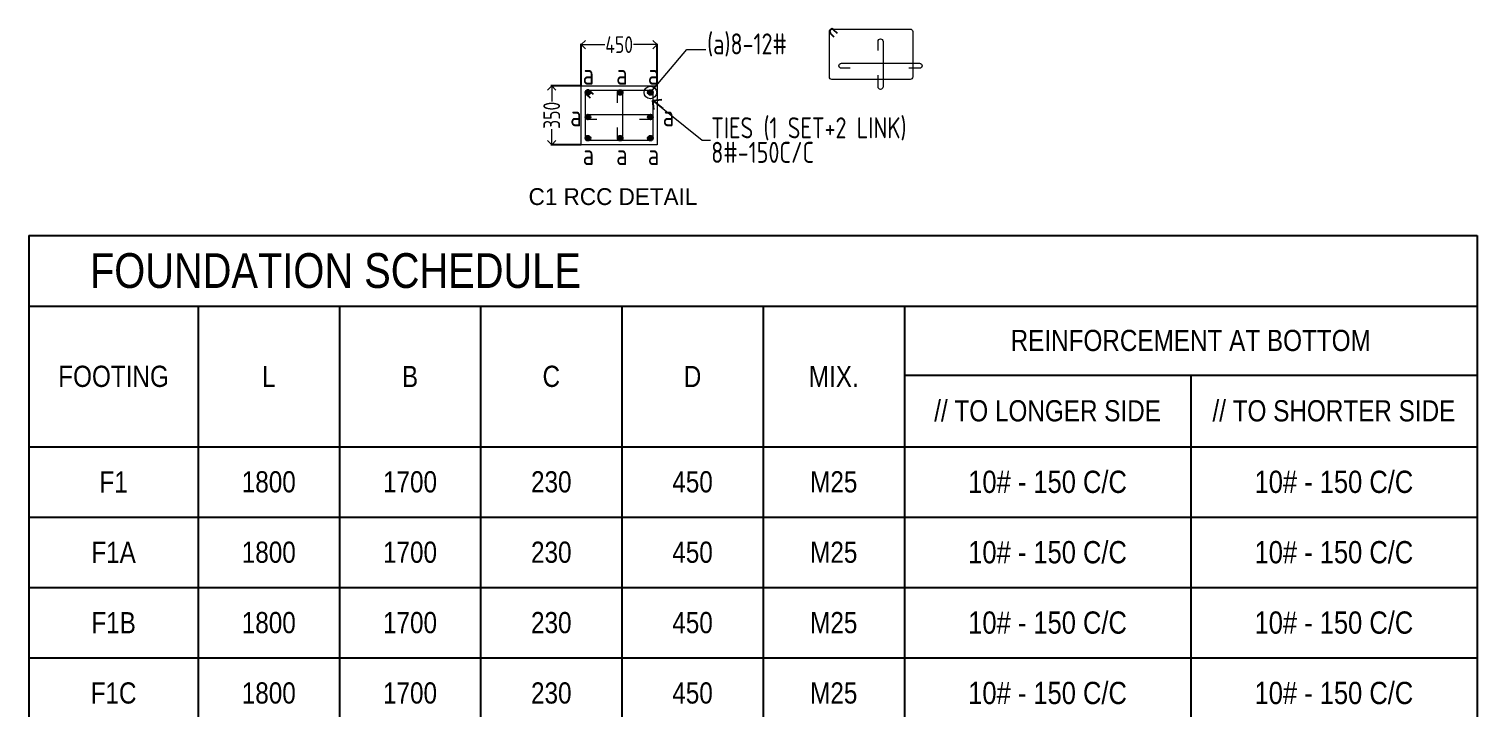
# Model space of a CAD drawing. Header units: millimetres. Extents: x 3470347 to 5996549, y -3470518 to 17149644.
# Drawn here: x 4374139 to 4408558, y 7049545 to 7065688 of the extents above; entities that cross this region are included whole.
import ezdxf

# ---------------------------------------------------------------- set-up
doc = ezdxf.new("R2010")
doc.units = ezdxf.units.MM
doc.header["$MEASUREMENT"] = 0
doc.header["$PDMODE"] = 35
doc.header["$PDSIZE"] = -5
doc.layers.get('0').update_dxf_attribs({"linetype": 'CONTINUOUS', "lineweight": 25})
doc.layers.get('DEFPOINTS').update_dxf_attribs({"linetype": 'CONTINUOUS', "lineweight": 25})
for name, color, linetype, lineweight in [('rDIMension', 1, 'CONTINUOUS', 18), ('rRCC 2', 40, 'CONTINUOUS', 15), ('rREINF 1', 1, 'CONTINUOUS', 25), ('rREINF 2', 4, 'CONTINUOUS', 25)]:
    doc.layers.add(name, color=color, linetype=linetype, lineweight=lineweight)
doc.layers.add('see level', color=2, linetype='CONTINUOUS')
doc.styles.add('ARIAL NARROW', font='ARIALN.TTF')
doc.styles.add('DIM', font='geniso.shx', dxfattribs={"width": 0.85})
doc.styles.get("Standard").update_dxf_attribs({"font": ''})
doc.styles.get('Standard').set_extended_font_data('AR CENA')
doc.dimstyles.new('ST-150', dxfattribs={"dimscale": 75, "dimtxt": 3, "dimasz": 2, "dimexe": 0.18, "dimexo": 0.0625, "dimgap": 0.2, "dimtad": 0, "dimdec": 0, "dimlfac": 2, "dimzin": 0, "dimdsep": 46, "dimtxsty": 'DIM', "dimblk": 'OPEN90', "dimcen": 0.09, "dimclrd": 256, "dimclrt": 7, "dimadec": 0, "dimazin": 0, "dimtfac": 1, "dimtdec": 0, "dimtofl": 0, "dimtmove": 0, "dimatfit": 3, "dimldrblk": 'OPEN90', "dimfxl": 1, "dimtolj": 1, "dimtzin": 0, "dimlwd": -1, "dimarcsym": 0})
doc.dimstyles.new('ST-25', dxfattribs={"dimscale": 100, "dimtxt": 2.5, "dimasz": 2, "dimexe": 0.18, "dimexo": 0.0625, "dimgap": 0.2, "dimtad": 0, "dimdec": 0, "dimlfac": 0.25, "dimzin": 0, "dimdsep": 46, "dimtxsty": 'DIM', "dimblk": 'OPEN90', "dimcen": 0.09, "dimclrd": 256, "dimclrt": 7, "dimadec": 0, "dimazin": 0, "dimtfac": 1, "dimtdec": 0, "dimtofl": 0, "dimtmove": 0, "dimatfit": 3, "dimldrblk": 'OPEN90', "dimfxl": 1, "dimtolj": 1, "dimtzin": 0, "dimlwd": -1, "dimarcsym": 0})

# ---------------------------------------------------------------- blocks, each defined once
blk = doc.blocks.new('_Open90')
at = {"color": 0, "linetype": 'ByBlock', "lineweight": -2}
for p, q in [((0, 0), (-1, 0)), ((-0.5, 0.5), (0, 0)), ((0, 0), (-0.5, -0.5))]:
    blk.add_line(p, q, dxfattribs=at)
blk = doc.blocks.new('*D245')
at = {"layer": 'DEFPOINTS', "color": 0}
for p in [(4387268, 7064335), (4386564, 7062935), (4387268, 7062935)]:
    blk.add_point(p, dxfattribs=at)
at = {"layer": 'rDIMension', "color": 0, "lineweight": -2}
for p, q in [((4387262, 7064335), (4386546, 7064335)), ((4387262, 7062935), (4386546, 7062935))]:
    blk.add_line(p, q, dxfattribs=at)
at = {"layer": 'rDIMension'}
for p, q in [((4386564, 7064135), (4386564, 7063961)), ((4386564, 7063135), (4386564, 7063308))]:
    blk.add_line(p, q, dxfattribs=at)
at = {"layer": 'rDIMension', "xscale": 200, "yscale": 200, "zscale": 200}
for p, rotation in [((4386564, 7064335), 90), ((4386564, 7062935), 270)]:
    blk.add_blockref('_Open90', p, dxfattribs=dict(at, rotation=rotation))
at = {"layer": 'rDIMension', "color": 7, "insert": (4386564, 7063635), "char_height": 400, "attachment_point": 5, "rotation": 90, "style": 'DIM'}
blk.add_mtext('\\A1;350', dxfattribs=at)
blk = doc.blocks.new('*D246')
at = {"layer": 'DEFPOINTS', "color": 0}
for p in [(4389068, 7065315), (4387268, 7064335), (4389068, 7064335)]:
    blk.add_point(p, dxfattribs=at)
at = {"layer": 'rDIMension', "color": 0, "lineweight": -2}
for p, q in [((4387268, 7064341), (4387268, 7065333)), ((4389068, 7064341), (4389068, 7065333))]:
    blk.add_line(p, q, dxfattribs=at)
at = {"layer": 'rDIMension'}
for p, q in [((4387468, 7065315), (4387825, 7065315)), ((4388868, 7065315), (4388511, 7065315))]:
    blk.add_line(p, q, dxfattribs=at)
at = {"layer": 'rDIMension', "xscale": 200, "yscale": 200, "zscale": 200, "rotation": 180}
blk.add_blockref('_Open90', (4387268, 7065315), dxfattribs=at)
at = {"layer": 'rDIMension', "xscale": 200, "yscale": 200, "zscale": 200}
blk.add_blockref('_Open90', (4389068, 7065315), dxfattribs=at)
at = {"layer": 'rDIMension', "color": 7, "insert": (4388168, 7065315), "char_height": 400, "attachment_point": 5, "style": 'DIM'}
blk.add_mtext('\\A1;450', dxfattribs=at)
blk = doc.blocks.new('*T253')
at = {"layer": 'see level', "color": 0, "linetype": 'ByBlock', "lineweight": -2, "transparency": 16777216}
for p, q in [((0, 0), (34418, 0)), ((0, 0), (0, -11717)), ((34418, 0), (34418, -11717)), ((0, -1682), (34418, -1682)), ((4022, -1682), (4022, -11717)), ((7379, -1682), (7379, -11717)), ((10736, -1682), (10736, -11717)), ((14093, -1682), (14093, -11717)), ((17450, -1682), (17450, -11717)), ((20807, -1682), (20807, -11717)), ((20807, -3319), (34418, -3319)), ((27613, -3319), (27613, -11717)), ((0, -5025), (34418, -5025)), ((0, -6698), (34418, -6698)), ((0, -8371), (34418, -8371)), ((0, -10044), (34418, -10044)), ((0, -11717), (34418, -11717))]:
    blk.add_line(p, q, dxfattribs=at)
at = {"layer": 'see level', "color": 0, "linetype": 'ByBlock', "transparency": 16777216, "style": 'ARIAL NARROW'}
for s, insert, char_height, width, attachment_point in [('     FOUNDATION SCHEDULE', (133, -841), 826.19, 34151.98, 4), ('REINFORCEMENT AT BOTTOM ', (27613, -2500), 503.9, 13344.5, 5), ('FOOTING', (2011, -3353), 503.9, 3755.19, 5), ('C', (12415, -3353), 504, 3090.86, 5), ('L', (5700, -3353), 504, 3090.86, 5), ('B', (9057, -3353), 504, 3090.86, 5), ('D', (15772, -3353), 504, 3090.86, 5), ('MIX.', (19129, -3353), 503.9, 3090.86, 5), ('// TO LONGER SIDE', (24210, -4172), 503.9, 6539.08, 5), ('// TO SHORTER SIDE', (31016, -4172), 503.9, 6539.08, 5), ('F1', (2011, -5861), 503.9, 3755.19, 5), ('1800', (5700, -5861), 503.9, 3090.86, 5), ('1700', (9057, -5861), 503.9, 3090.86, 5), ('230', (12415, -5861), 503.9, 3090.86, 5), ('450', (15772, -5861), 503.9, 3090.86, 5), ('M25', (19129, -5861), 503.9, 3090.86, 5), ('10# - 150 C/C', (24210, -5861), 528.87, 6569.76, 5), ('10# - 150 C/C', (31016, -5861), 528.87, 6569.76, 5), ('F1A', (2011, -7534), 503.9, 3755.19, 5), ('1800', (5700, -7534), 503.9, 3090.86, 5), ('1700', (9057, -7534), 503.9, 3090.86, 5), ('230', (12415, -7534), 503.9, 3090.86, 5), ('450', (15772, -7534), 503.9, 3090.86, 5), ('M25', (19129, -7534), 503.9, 3090.86, 5), ('10# - 150 C/C', (24210, -7534), 528.87, 6569.76, 5), ('10# - 150 C/C', (31016, -7534), 528.87, 6569.76, 5), ('1800', (5700, -9207), 503.9, 3090.86, 5), ('1700', (9057, -9207), 503.9, 3090.86, 5), ('230', (12415, -9207), 503.9, 3090.86, 5), ('450', (15772, -9207), 503.9, 3090.86, 5), ('M25', (19129, -9207), 503.9, 3090.86, 5), ('10# - 150 C/C', (24210, -9207), 528.87, 6569.76, 5), ('10# - 150 C/C', (31016, -9207), 528.87, 6569.76, 5), ('F1B', (2011, -9207), 503.9, 3755.19, 5), ('F1C', (2011, -10880), 503.9, 3755.19, 5), ('1800', (5700, -10880), 503.9, 3090.86, 5), ('1700', (9057, -10880), 503.9, 3090.86, 5), ('230', (12415, -10880), 503.9, 3090.86, 5), ('450', (15772, -10880), 503.9, 3090.86, 5), ('M25', (19129, -10880), 503.9, 3090.86, 5), ('10# - 150 C/C', (24210, -10880), 528.87, 6569.76, 5), ('10# - 150 C/C', (31016, -10880), 528.87, 6569.76, 5)]:
    blk.add_mtext(s, dxfattribs=dict(at, insert=insert, char_height=char_height, width=width, attachment_point=attachment_point))

msp = doc.modelspace()

# ---------------------------------------------------------------- hatches: boundary and pattern name
at = {"layer": 'rREINF 2'}
h = msp.add_hatch(color=256, dxfattribs=at)
h.dxf.hatch_style = 1
h.paths.add_polyline_path([(4387483.31, 7064176.95, 1), (4387367.98, 7064176.95, 1)])
h = msp.add_hatch(color=256, dxfattribs=at)
h.dxf.hatch_style = 1
h.paths.add_polyline_path([(4388132.66, 7064176.95, -1), (4388247.98, 7064176.95, -1)])
h = msp.add_hatch(color=256, dxfattribs=at)
h.dxf.hatch_style = 1
h.paths.add_polyline_path([(4388852.66, 7064176.95, -1), (4388967.98, 7064176.95, -1)])
h = msp.add_hatch(color=256, dxfattribs=at)
h.dxf.hatch_style = 1
h.paths.add_polyline_path([(4387483.31, 7063596.01, 1), (4387367.98, 7063596.01, 1)])
h = msp.add_hatch(color=256, dxfattribs=at)
h.dxf.hatch_style = 1
h.paths.add_polyline_path([(4388852.66, 7063596.01, -1), (4388967.98, 7063596.01, -1)])
h = msp.add_hatch(color=256, dxfattribs=at)
h.dxf.hatch_style = 1
h.paths.add_polyline_path([(4387483.31, 7063092.28, -1), (4387367.98, 7063092.28, -1)])
h = msp.add_hatch(color=256, dxfattribs=at)
h.dxf.hatch_style = 1
h.paths.add_polyline_path([(4388132.66, 7063092.28, 1), (4388247.98, 7063092.28, 1)])
h = msp.add_hatch(color=256, dxfattribs=at)
h.dxf.hatch_style = 1
h.paths.add_polyline_path([(4388852.66, 7063092.28, 1), (4388967.98, 7063092.28, 1)])

# ---------------------------------------------------------------- linework, layer by layer
at = {"layer": 'rRCC 2', "color": 1, "elevation": 0}
msp.add_lwpolyline([(4393165.1, 7064546.58), (4393165.1, 7065626.58, -0.41421356), (4393225.1, 7065686.58), (4395085.1, 7065686.58, -0.41421356), (4395145.1, 7065626.58), (4395145.1, 7064546.58, -0.41421356), (4395085.1, 7064486.58), (4393225.1, 7064486.58, -0.41421356)], format="xyb", close=True, dxfattribs=at)
for points in [[(4394320.27, 7065174.83), (4394320.27, 7065391.58, -0.41421356), (4394380.27, 7065451.58), (4394379.1, 7065451.58, -0.41421356), (4394439.1, 7065391.58), (4394439.1, 7064311.58, -0.41421356), (4394379.1, 7064251.58), (4394380.27, 7064251.58, -0.41421356), (4394320.27, 7064311.58), (4394320.27, 7064588.64)], [(4393659.39, 7064753.6), (4393449.1, 7064753.6, -0.41421356), (4393389.1, 7064813.6), (4393389.1, 7064810.64, -0.41421356), (4393449.1, 7064870.64), (4395309.1, 7064870.64, -0.41421356), (4395369.1, 7064810.64), (4395369.1, 7064813.6, -0.41421356), (4395309.1, 7064753.6), (4395055.07, 7064753.6)]]:
    msp.add_lwpolyline(points, format="xyb", dxfattribs=at)
at = {"layer": 'rRCC 2', "color": 6}
msp.add_lwpolyline([(4387267.98, 7062934.62), (4387267.98, 7064334.62), (4389067.98, 7064334.62), (4389067.98, 7062934.62)], close=True, dxfattribs=at)
at = {"layer": 'rRCC 2', "color": 1}
msp.add_lwpolyline([(4387367.98, 7063094.62), (4387367.98, 7064174.62, -0.41421356), (4387427.98, 7064234.62), (4388907.98, 7064234.62, -0.41421356), (4388967.98, 7064174.62), (4388967.98, 7063094.62, -0.41421356), (4388907.98, 7063034.62), (4387427.98, 7063034.62, -0.41421356)], format="xyb", close=True, dxfattribs=at)
for points in [[(4388129.15, 7063933.02), (4388129.15, 7064174.62, -0.41421356), (4388189.15, 7064234.62), (4388187.98, 7064234.62, -0.41421356), (4388247.98, 7064174.62), (4388247.98, 7063094.62, -0.41421356), (4388187.98, 7063034.62), (4388189.15, 7063034.62, -0.41421356), (4388129.15, 7063094.62), (4388129.15, 7063345.73)], [(4387638.27, 7063536.64), (4387427.98, 7063536.64, -0.41421356), (4387367.98, 7063596.64), (4387367.98, 7063593.67, -0.41421356), (4387427.98, 7063653.67), (4388907.98, 7063653.67, -0.41421356), (4388967.98, 7063593.67), (4388967.98, 7063596.64, -0.41421356), (4388907.98, 7063536.64), (4388653.95, 7063536.64)]]:
    msp.add_lwpolyline(points, format="xyb", dxfattribs=at)
at = {"layer": 'rREINF 1', "elevation": 0}
msp.add_lwpolyline([(4393353.26, 7065582.72), (4393265.14, 7065670.84, 1), (4393183.59, 7065589.29), (4393271.71, 7065501.18)], format="xyb", dxfattribs=at)
at = {"layer": 'rREINF 1'}
msp.add_lwpolyline([(4387556.14, 7064130.75), (4387468.02, 7064218.87, 1), (4387386.48, 7064137.32), (4387474.59, 7064049.21)], format="xyb", dxfattribs=at)
at = {"layer": 'rREINF 2'}
for centre in [(4387425.64, 7064176.95), (4388190.32, 7064176.95), (4388910.32, 7064176.95), (4387425.64, 7063596.01), (4388910.32, 7063596.01), (4387425.64, 7063092.28), (4388190.32, 7063092.28), (4388910.32, 7063092.28)]:
    msp.add_circle(centre, 57.66, dxfattribs=at)

# ---------------------------------------------------------------- block references
msp.add_blockref('*T253', (4374139.47, 7060780))

# ---------------------------------------------------------------- texts
at = {"layer": 'rDIMension', "color": 7, "char_height": 500, "attachment_point": 4, "line_spacing_factor": 0.7, "style": 'DIM'}
for s, insert in [('\\A1;(a)8-12# ', (4390258.32, 7065307.8)), ('\\A1;a', (4387301.03, 7064611.81)), ('\\A1;a', (4388096.65, 7064611.81)), ('\\A1;a', (4388849.44, 7064611.81)), ('\\A1;a', (4387005.48, 7063624.13)), ('\\A1;a', (4389203.11, 7063624.13)), ('\\A1;TIES (1 SET+2 LINK)\\P8#-150C/C', (4390354.57, 7063046.04)), ('\\A1;a', (4387301.03, 7062701.02)), ('\\A1;a', (4388096.65, 7062701.02)), ('\\A1;a', (4388849.44, 7062701.02))]:
    msp.add_mtext(s, dxfattribs=dict(at, insert=insert))
at = {"layer": 'rRCC 2'}
msp.add_text('C1 RCC DETAIL', height=400, dxfattribs=at).set_placement((4386014.19, 7061502.39))

# ---------------------------------------------------------------- dimensions: what is measured, and where the dimension line sits
at = {"layer": 'rDIMension'}
dim = msp.add_linear_dim(base=(4389067.98, 7065315.11), p1=(4387267.98, 7064334.62), p2=(4389067.98, 7064334.62), dimstyle='ST-25', override={"dimtxt": 4}, dxfattribs=at)
dim.commit()
dim.dimension.update_dxf_attribs({"geometry": '*D246', "text_midpoint": (4388167.98, 7065315.11)})
dim = msp.add_linear_dim(base=(4386563.56, 7062934.62), p1=(4387267.98, 7064334.62), p2=(4387267.98, 7062934.62), angle=90, dimstyle='ST-25', override={"dimtxt": 4}, dxfattribs=at)
dim.commit()
dim.dimension.update_dxf_attribs({"geometry": '*D245', "text_midpoint": (4386563.56, 7063634.62)})

# ---------------------------------------------------------------- leaders
at = {"layer": 'rRCC 2', "annotation_type": 0, "has_hookline": 1, "hookline_direction": 0}
msp.add_leader([(4388910.32, 7064176.95), (4389772.79, 7065197.93), (4390228.32, 7065197.93)], dimstyle='ST-150', override={"dimasz": 4, "dimldrblk": 'Origin'}, dxfattribs=at)
at = {"layer": 'rRCC 2', "annotation_type": 0, "has_hookline": 1, "hookline_direction": 0, "text_width": 4719.46}
msp.add_leader([(4388967.98, 7063984.09), (4390139.34, 7063046.04), (4390339.57, 7063046.04)], dimstyle='ST-150', override={"dimasz": 4}, dxfattribs=at)

doc.saveas('drawing.dxf')
